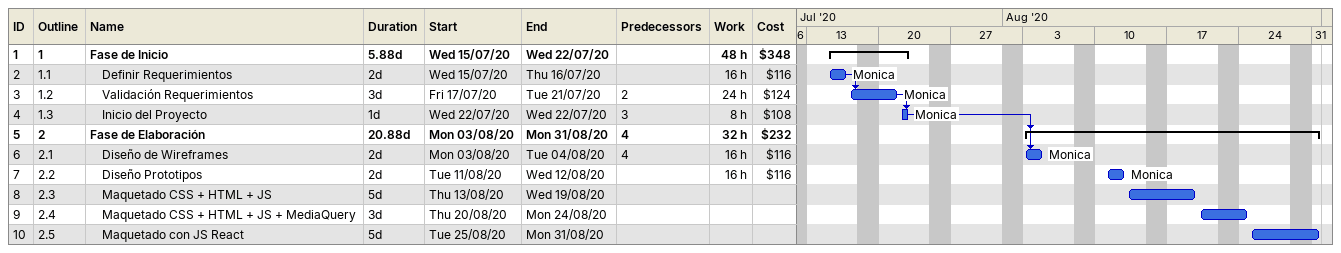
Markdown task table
| ID | WBS | Task | Duration | Start | Finish | Predecessors | Resources | Work (h) | Cost ($) |
|---|---|---|---|---|---|---|---|---|---|
| 1 | 1 | **Fase de Inicio** | 5.88d | 2020-07-15 | 2020-07-22 |  |  | 48 | 348 |
| 2 | 1.1 | Definir Requerimientos | 2d | 2020-07-15 | 2020-07-16 |  | Monica | 16 | 116 |
| 3 | 1.2 | Validación Requerimientos | 3d | 2020-07-17 | 2020-07-21 | 2 | Monica | 24 | 124 |
| 4 | 1.3 | Inicio del Proyecto | 1d | 2020-07-22 | 2020-07-22 | 3 | Monica | 8 | 108 |
| 5 | 2 | **Fase de Elaboración** | 20.88d | 2020-08-03 | 2020-08-31 | 4 |  | 32 | 232 |
| 6 | 2.1 | Diseño de Wireframes | 2d | 2020-08-03 | 2020-08-04 | 4 | Monica | 16 | 116 |
| 7 | 2.2 | Diseño Prototipos | 2d | 2020-08-11 | 2020-08-12 |  | Monica | 16 | 116 |
| 8 | 2.3 | Maquetado CSS + HTML + JS | 5d | 2020-08-13 | 2020-08-19 |  |  |  |  |
| 9 | 2.4 | Maquetado CSS + HTML + JS + MediaQuery | 3d | 2020-08-20 | 2020-08-24 |  |  |  |  |
| 10 | 2.5 | Maquetado con JS React | 5d | 2020-08-25 | 2020-08-31 |  |  |  |  |
